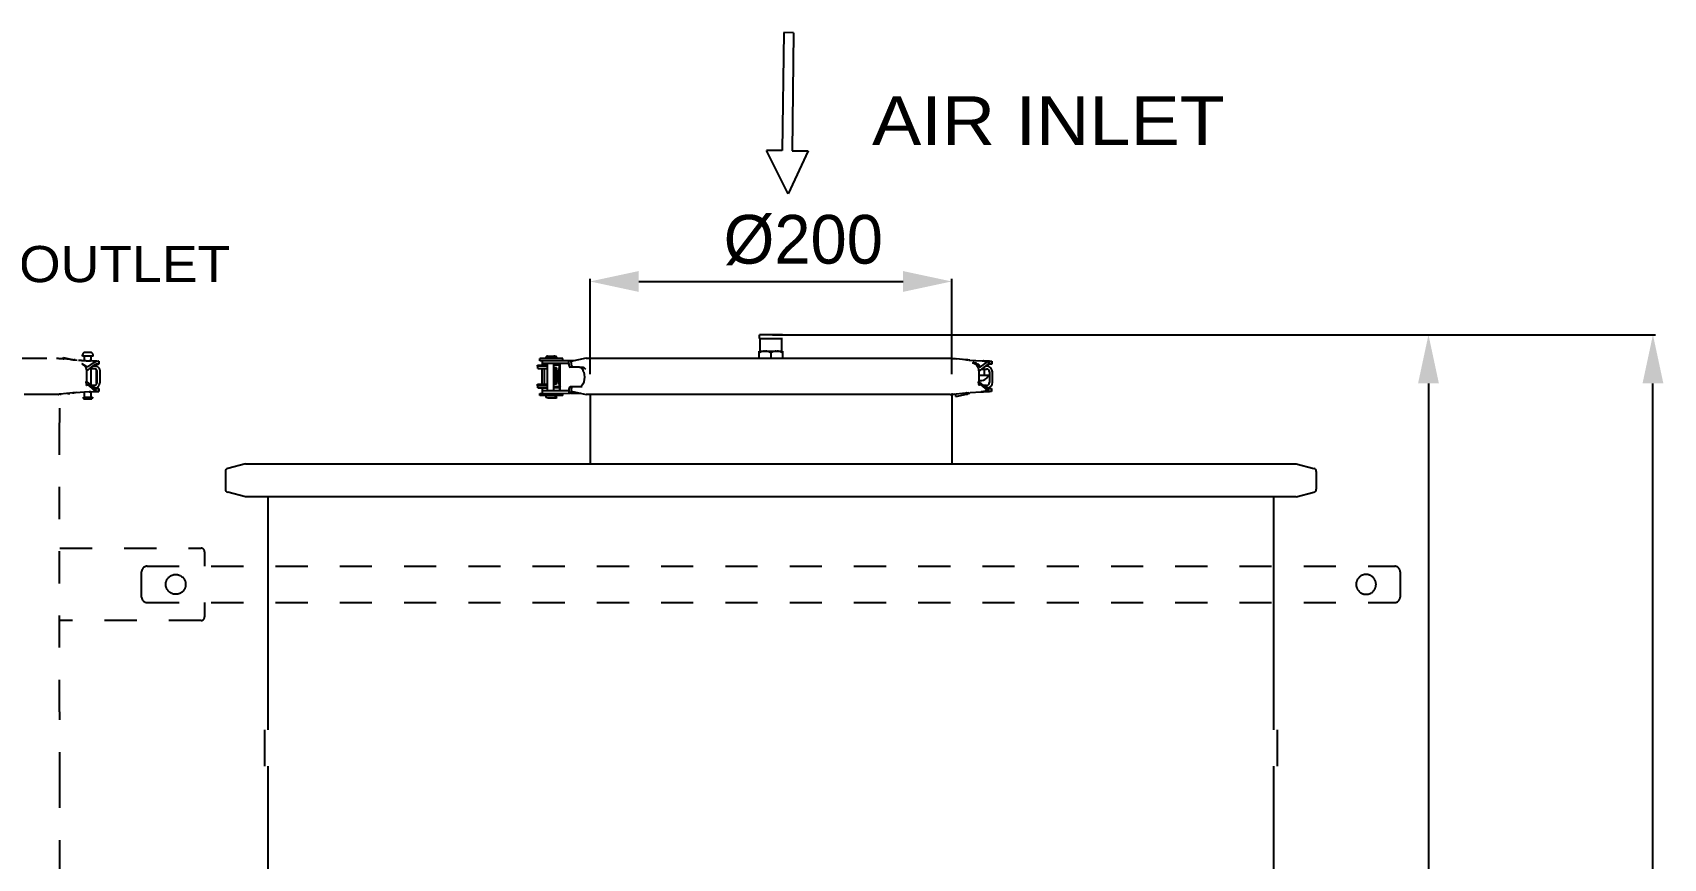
# Model space of a CAD drawing. Header units: millimetres. Extents: x 0 to 3231, y 0 to 2285.
# Drawn here: x 546 to 1448, y 733 to 1189 of the extents above; entities that cross this region are included whole.
import ezdxf
from ezdxf.enums import TextEntityAlignment as Align

# ---------------------------------------------------------------- set-up
doc = ezdxf.new("R2010")
doc.units = ezdxf.units.MM
doc.header["$LTSCALE"] = 177.692308
doc.header["$PDMODE"] = 3
doc.header["$PDSIZE"] = 8
doc.linetypes.add('DOT', pattern=[0.2, 0.1, -0.1])
doc.layers.get('0').update_dxf_attribs({"linetype": 'CONTINUOUS'})
doc.layers.get('Defpoints').update_dxf_attribs({"linetype": 'CONTINUOUS'})
doc.styles.get("Standard").update_dxf_attribs({"font": 'himalaya.ttf'})
doc.dimstyles.new('DIMSTYLE_5', dxfattribs={"dimtxt": 26.923077, "dimasz": 26.923077, "dimexe": 1.5, "dimexo": 1, "dimgap": 0.875, "dimtad": 1, "dimdec": 0, "dimdsep": 46, "dimtxsty": 'Standard', "dimblk": '_FILLED', "dimblk1": '_FILLED', "dimblk2": '_FILLED', "dimcen": 0.09, "dimazin": 2, "dimtp": 0.01, "dimtm": 0.01, "dimtfac": 1, "dimtdec": 0, "dimtofl": 0, "dimtmove": 0, "dimatfit": 3, "dimldrblk": '_FILLED', "dimfxl": 1, "dimtolj": 1, "dimarcsym": 0})
doc.dimstyles.new('DIMSTYLE_7', dxfattribs={"dimtxt": 26.923077, "dimasz": 26.923077, "dimexe": 1.5, "dimexo": 1, "dimgap": 0.875, "dimtad": 1, "dimdsep": 46, "dimtxsty": 'Standard', "dimblk": '_FILLED', "dimblk1": '_FILLED', "dimblk2": '_FILLED', "dimcen": 0.09, "dimazin": 2, "dimtp": 0.01, "dimtm": 0.01, "dimtfac": 1, "dimtofl": 0, "dimtmove": 0, "dimatfit": 3, "dimldrblk": '_FILLED', "dimfxl": 1, "dimtolj": 1, "dimarcsym": 0})

# ---------------------------------------------------------------- blocks, each defined once
blk = doc.blocks.new('_FILLED')
at = {"color": 0, "linetype": 'ByBlock'}
blk.add_solid([(0, 0), (-1, 0.214), (-1, -0.214)], dxfattribs=at)
blk = doc.blocks.new('*D13')
at = {"color": 0, "linetype": 'Continuous', "lineweight": -2}
for p, q in [((854.33, 1000.45), (854.33, 1053.18)), ((881.25, 1051.68), (1027.41, 1051.68)), ((1054.33, 1000.45), (1054.33, 1053.18))]:
    blk.add_line(p, q, dxfattribs=at)
at = {"layer": 'Defpoints', "color": 0}
for p in [(1054.33, 1051.68), (854.33, 999.45), (1054.33, 999.45)]:
    blk.add_point(p, dxfattribs=at)
at = {"color": 0, "linetype": 'ByBlock', "lineweight": -2, "xscale": 26.9230769231, "yscale": 26.9230769231, "zscale": 26.9230769231, "rotation": 180}
blk.add_blockref('_FILLED', (854.33, 1051.68), dxfattribs=at)
at = {"color": 0, "linetype": 'ByBlock', "lineweight": -2, "xscale": 26.9230769231, "yscale": 26.9230769231, "zscale": 26.9230769231}
blk.add_blockref('_FILLED', (1054.33, 1051.68), dxfattribs=at)
at = {"color": 0, "insert": (972.28, 1088.46), "char_height": 26.923, "attachment_point": 2, "line_spacing_factor": 0.9}
blk.add_mtext('\\A1;%%c200', dxfattribs=at)
blk = doc.blocks.new('*D18')
at = {"color": 0, "linetype": 'Continuous', "lineweight": -2}
for p, q in [((960.56, 1022.22), (1443.63, 1022.22)), ((1442.13, 152.65), (1442.13, 995.3)), ((1251.02, 125.72), (1443.63, 125.72))]:
    blk.add_line(p, q, dxfattribs=at)
at = {"layer": 'Defpoints', "color": 0}
for p in [(959.56, 1022.22), (1442.13, 1022.22), (1250.02, 125.72)]:
    blk.add_point(p, dxfattribs=at)
at = {"color": 0, "linetype": 'ByBlock', "lineweight": -2, "xscale": 26.9230769231, "yscale": 26.9230769231, "zscale": 26.9230769231}
for p, rotation in [((1442.13, 1022.22), 90), ((1442.13, 125.72), 270)]:
    blk.add_blockref('_FILLED', p, dxfattribs=dict(at, rotation=rotation))
at = {"color": 0, "insert": (1405.36, 574.21), "char_height": 26.923, "attachment_point": 2, "rotation": 90, "line_spacing_factor": 0.9}
blk.add_mtext('\\A1;897', dxfattribs=at)
blk = doc.blocks.new('ARROW_4_BL1', base_point=(963.36, 1144.69))
at = {"color": 7, "linetype": 'Continuous'}
for p, q in [((961.45, 1189.28), (960.67, 1124.04)), ((966.84, 1189.22), (961.45, 1189.28)), ((966.84, 1189.22), (966.06, 1123.98)), ((960.67, 1124.04), (951.83, 1124.15)), ((963.93, 1100.1), (951.83, 1124.15)), ((974.9, 1123.87), (963.93, 1100.1)), ((966.06, 1123.98), (974.9, 1123.87))]:
    blk.add_line(p, q, dxfattribs=at)
blk = doc.blocks.new('*D226')
at = {"color": 0, "linetype": 'Continuous', "lineweight": -2}
for p, q in [((955.33, 1022.22), (1319.5, 1022.22)), ((1318, 995.3), (1318, 226.65)), ((1243, 199.72), (1319.5, 199.72))]:
    blk.add_line(p, q, dxfattribs=at)
at = {"layer": 'Defpoints', "color": 0}
for p in [(954.33, 1022.22), (1242, 199.72), (1318, 199.72)]:
    blk.add_point(p, dxfattribs=at)
at = {"color": 0, "linetype": 'ByBlock', "lineweight": -2, "xscale": 26.9230769231, "yscale": 26.9230769231, "zscale": 26.9230769231}
for p, rotation in [((1318, 1022.22), 90), ((1318, 199.72), 270)]:
    blk.add_blockref('_FILLED', p, dxfattribs=dict(at, rotation=rotation))
at = {"color": 0, "insert": (1303.43, 610.97), "char_height": 26.9231, "attachment_point": 5, "rotation": 90}
blk.add_mtext('\\A1;\\A1;825', dxfattribs=at)

msp = doc.modelspace()

# ---------------------------------------------------------------- linework, layer by layer
at = {"linetype": 'Continuous'}
for p, q in [((947.895, 1020.222), (947.93, 1020.222)), ((947.957, 1022.222), (947.957, 1020.222)), ((947.985, 1022.222), (947.961, 1022.222)), ((947.961, 1020.222), (947.985, 1020.222)), ((948.066, 1022.222), (948.032, 1022.222)), ((948.032, 1020.222), (948.066, 1020.222)), ((948.171, 1022.222), (948.128, 1022.222)), ((948.128, 1020.222), (948.171, 1020.222)), ((960.413, 1022.222), (948.248, 1022.222)), ((948.248, 1020.222), (960.413, 1020.222)), ((948.331, 1013.222), (948.331, 1020.022)), ((960.331, 1020.022), (948.331, 1020.022)), ((960.331, 1013.222), (960.331, 1020.022)), ((960.534, 1022.222), (960.491, 1022.222)), ((960.491, 1020.222), (960.534, 1020.222)), ((960.63, 1022.222), (960.596, 1022.222)), ((960.596, 1020.222), (960.63, 1020.222)), ((960.701, 1022.222), (960.677, 1022.222)), ((960.677, 1020.222), (960.701, 1020.222)), ((960.767, 1022.222), (960.732, 1022.222)), ((830.905, 1010.417), (834.402, 1010.417)), ((947.831, 1009.285), (947.831, 1013.222)), ((947.831, 1013.222), (960.83, 1013.222)), ((954.331, 1012.223), (954.331, 1009.285)), ((960.83, 1013.222), (960.83, 1009.285)), ((825.369, 1004.817), (825.369, 1005.341)), ((825.369, 1005.341), (830.672, 1005.341)), ((830.903, 1004.817), (825.47, 1004.817)), ((825.47, 1003.617), (830.93, 1003.617)), ((825.478, 1003.617), (825.478, 1004.817)), ((826.654, 1007.817), (826.654, 1009.017)), ((839.288, 1009.017), (826.654, 1009.017)), ((843.03, 1007.828), (826.654, 1007.817)), ((827.642, 1003.325), (827.642, 994.841)), ((827.983, 1006.328), (827.983, 1007.817)), ((841.842, 1006.328), (827.983, 1006.328)), ((829.201, 994.841), (829.201, 1003.617)), ((829.903, 1009.417), (829.903, 1009.267)), ((829.98, 1009.217), (829.903, 1009.267)), ((835.318, 1009.217), (829.98, 1009.217)), ((830.903, 991.328), (830.903, 1006.328)), ((835.89, 1003.617), (834.332, 1003.617)), ((834.403, 991.328), (834.403, 1006.328)), ((837.326, 1005.341), (834.403, 1005.341)), ((835.805, 1003.841), (834.403, 1003.841)), ((835.038, 994.841), (835.038, 1003.617)), ((835.403, 1009.267), (835.318, 1009.217)), ((835.403, 1009.417), (835.403, 1009.267)), ((835.805, 1003.841), (835.805, 994.841)), ((836.038, 1009.217), (836.038, 1009.067)), ((836.982, 996.214), (836.982, 1002.23)), ((837.326, 1005.341), (837.326, 1003.951)), ((837.767, 1005.341), (837.472, 1005.341)), ((837.706, 1005.828), (837.706, 1006.061)), ((837.767, 991.828), (837.767, 1005.828)), ((839.288, 1007.817), (839.288, 1009.017)), ((842.574, 1005.828), (842.574, 1007.828)), ((848.474, 1004.328), (843.26, 1004.328)), ((845.562, 1007.817), (843.583, 1007.817)), ((852.229, 1009.285), (843.706, 1007.408)), ((843.943, 1006.828), (843.943, 1006.328)), ((849.331, 1004.328), (850.042, 1004.328)), ((852.229, 1009.285), (1052.797, 1009.285)), ((1061.894, 1008.414), (1056.942, 1008.944)), ((1064.433, 1008.21), (1063.175, 1008.305)), ((1063.905, 1008.245), (1067.679, 1007.992)), ((1066.393, 1006.813), (1066.377, 1006.815)), ((1066.425, 1006.808), (1066.409, 1006.811)), ((1067.679, 1007.991), (1071.687, 1007.73)), ((1074.076, 1005.829), (1069.423, 1002.022)), ((1069.423, 1002.23), (1069.423, 996.214)), ((1070.224, 1004.445), (1073.932, 1006.964)), ((1070.902, 1003.232), (1073.631, 1003.232)), ((1074.113, 1005.495), (1070.934, 1003.379)), ((1071.154, 1007.762), (1071.527, 1007.738)), ((1071.527, 1007.738), (1071.969, 1007.709)), ((1072.89, 1007.666), (1071.687, 1007.73)), ((1072.348, 1007.685), (1071.942, 1007.711)), ((1072.311, 1003.232), (1072.311, 999.832)), ((1072.649, 1007.666), (1072.348, 1007.685)), ((1072.367, 1007.684), (1072.776, 1007.658)), ((1072.823, 1007.655), (1072.649, 1007.666)), ((1074.094, 1007.613), (1072.89, 1007.666)), ((1073.631, 1004.832), (1073.248, 1004.832)), ((1073.87, 1007.59), (1073.562, 1007.609)), ((1075.298, 1007.572), (1074.094, 1007.613)), ((1074.539, 1007.55), (1074.988, 1007.523)), ((1075.12, 1007.522), (1074.988, 1007.523)), ((1075.08, 1006.134), (1075.034, 1006.109)), ((1075.093, 1006.72), (1075.102, 1006.986)), ((1075.099, 1006.897), (1075.109, 1007.208)), ((1075.102, 1006.986), (1075.114, 1007.342)), ((1076.138, 1005.922), (1075.104, 1005.922)), ((1075.109, 1007.208), (1075.12, 1007.522)), ((1075.12, 1007.522), (1076.138, 1007.522)), ((1075.231, 1001.632), (1075.231, 995.832)), ((1076.45, 1007.533), (1076.45, 1005.933)), ((1076.831, 995.832), (1076.831, 1001.632)), ((825.369, 994.017), (825.369, 994.841)), ((825.369, 994.841), (830.903, 994.841)), ((825.469, 992.817), (830.903, 992.817)), ((830.903, 994.017), (825.47, 994.017)), ((825.478, 992.817), (825.478, 994.017)), ((835.805, 994.841), (834.403, 994.841)), ((837.326, 993.341), (834.403, 993.341)), ((837.594, 992.817), (834.403, 992.817)), ((837.326, 994.493), (837.326, 993.341)), ((837.767, 993.341), (837.472, 993.341)), ((837.649, 992.523), (837.649, 993.341)), ((850.042, 993.328), (843.26, 993.328)), ((1069.332, 999.832), (1074.711, 999.832)), ((1069.423, 996.422), (1074.076, 992.208)), ((1069.455, 995.144), (1069.488, 994.46)), ((1069.488, 994.46), (1069.5, 994.223)), ((1070.365, 994.514), (1074.006, 991.535)), ((1072.185, 994.232), (1071.736, 994.531)), ((1072.1, 994.232), (1071.736, 994.53)), ((1073.631, 994.232), (1071.83, 994.232)), ((1072.457, 993.891), (1073.957, 992.999)), ((1075.147, 992.522), (1076.127, 992.522)), ((1076.439, 992.511), (1076.439, 990.911)), ((826.654, 989.817), (843.03, 989.828)), ((826.654, 988.617), (826.654, 989.817)), ((839.288, 988.617), (826.654, 988.617)), ((827.983, 989.817), (827.983, 991.328)), ((827.983, 991.328), (841.842, 991.328)), ((830.153, 987.467), (830.153, 988.567)), ((830.624, 987.417), (830.153, 987.467)), ((835.079, 987.417), (830.624, 987.417)), ((831.258, 987.217), (830.788, 987.267)), ((835.714, 987.217), (831.258, 987.217)), ((835.153, 987.467), (835.079, 987.417)), ((835.153, 987.467), (835.153, 988.567)), ((835.788, 988.367), (835.447, 988.417)), ((835.788, 987.267), (835.714, 987.217)), ((835.788, 987.267), (835.788, 988.367)), ((839.288, 988.617), (839.288, 989.817)), ((842.574, 991.328), (842.574, 989.828)), ((849.242, 989.817), (843.583, 989.817)), ((843.871, 990.999), (852.229, 989.159)), ((843.943, 991.328), (843.943, 990.828)), ((1052.791, 989.159), (852.229, 989.159)), ((854.331, 989.159), (854.331, 950.773)), ((1054.331, 989.381), (1054.331, 950.773)), ((1054.819, 989.349), (1054.985, 989.355)), ((1055.268, 989.381), (1055.543, 989.41)), ((1056.554, 988.045), (1056.554, 989.38)), ((1056.554, 988.045), (1062.571, 989.285)), ((1062.432, 989.967), (1062.572, 989.285)), ((1062.762, 990.123), (1062.556, 990.109)), ((1063.264, 990.152), (1063.965, 990.203)), ((1064.532, 990.242), (1070.705, 990.652)), ((1070.896, 990.665), (1070.705, 990.652)), ((1070.705, 990.652), (1070.888, 990.664)), ((1070.888, 990.664), (1071.159, 990.682)), ((1070.896, 990.665), (1071.688, 990.714)), ((1071.155, 990.682), (1070.896, 990.665)), ((1071.612, 990.711), (1071.155, 990.682)), ((1072.088, 990.742), (1071.612, 990.711)), ((1071.688, 990.714), (1072.891, 990.779)), ((1071.975, 990.735), (1072.159, 990.747)), ((1072.562, 990.772), (1072.088, 990.742)), ((1072.159, 990.747), (1072.344, 990.758)), ((1072.344, 990.758), (1072.562, 990.772)), ((1072.891, 990.779), (1074.095, 990.831)), ((1074.004, 990.861), (1073.509, 990.831)), ((1073.516, 990.831), (1073.812, 990.849)), ((1073.812, 990.849), (1074.111, 990.867)), ((1074.095, 990.831), (1075.299, 990.872)), ((1074.111, 990.867), (1074.717, 990.903)), ((1074.717, 990.903), (1075.023, 990.922)), ((1076.127, 990.922), (1075.023, 990.922)), ((663.839, 950.773), (654.09, 948.311)), ((663.839, 950.773), (1244.823, 950.773)), ((1244.823, 950.773), (1254.572, 948.311)), ((652.731, 946.566), (652.731, 936.878)), ((1255.931, 946.566), (1255.931, 936.878)), ((663.839, 932.671), (654.09, 935.133)), ((1244.823, 932.671), (663.839, 932.671)), ((676.331, 803.659), (676.331, 932.722)), ((1232.331, 932.722), (1232.331, 803.659)), ((1244.823, 932.671), (1254.572, 935.133)), ((1302.349, 891.185), (1302.349, 877.185)), ((674.393, 803.659), (674.393, 783.659)), ((1234.314, 803.659), (1234.314, 783.659)), ((676.331, 675.977), (676.331, 783.659)), ((1232.331, 783.659), (1232.331, 219.773))]:
    msp.add_line(p, q, dxfattribs=at)
at = {"linetype": 'DOT'}
for p, q in [((573.616, 1010.413), (573.616, 1010.913)), ((573.738, 1010.447), (573.738, 1010.947)), ((579.538, 1010.447), (573.741, 1010.447)), ((574.716, 1007.947), (574.716, 1010.413)), ((574.838, 1007.939), (574.838, 1010.447)), ((578.038, 1012.447), (575.238, 1012.447)), ((578.438, 1007.776), (578.438, 1010.447)), ((579.538, 1010.447), (579.538, 1010.947)), ((358.516, 1009.285), (559.208, 1009.285)), ((563.026, 1008.944), (563.026, 1009.556)), ((563.026, 1009.556), (567.207, 1008.696)), ((568.259, 1008.414), (563.324, 1008.944)), ((569.681, 1008.284), (568.879, 1008.339)), ((570.657, 1008.22), (570.805, 1008.21)), ((575.816, 1002.022), (580.443, 1005.751)), ((575.816, 1002.23), (575.816, 996.214)), ((576.611, 1004.445), (580.299, 1006.964)), ((578.218, 1007.72), (577.306, 1007.776)), ((577.515, 1007.762), (577.922, 1007.736)), ((580.587, 1003.402), (577.528, 1003.402)), ((577.922, 1007.736), (578.11, 1007.724)), ((580.479, 1005.495), (578.122, 1003.918)), ((578.438, 994.402), (578.438, 1003.402)), ((579.742, 1005.002), (580.587, 1005.002)), ((580.443, 1005.751), (580.443, 1005.906)), ((581.347, 1007.523), (581.477, 1007.522)), ((581.41, 995.402), (581.41, 1002.402)), ((582.48, 1005.922), (581.461, 1005.922)), ((581.477, 1007.522), (582.48, 1007.522)), ((581.587, 1002.402), (581.587, 995.402)), ((582.782, 1007.533), (582.782, 1005.933)), ((583.187, 1002.402), (583.187, 995.402)), ((575.816, 996.422), (580.443, 992.285)), ((575.88, 994.455), (575.891, 994.223)), ((580.372, 991.535), (576.752, 994.514)), ((577.965, 994.402), (580.587, 994.402)), ((578.841, 993.885), (580.323, 992.999)), ((580.443, 992.13), (580.443, 992.285)), ((580.78, 992.139), (580.755, 992.147)), ((581.504, 992.522), (582.469, 992.522)), ((582.771, 992.511), (582.771, 990.911)), ((559.202, 989.159), (358.516, 989.159)), ((561.375, 989.355), (561.211, 989.349)), ((568.3, 990.041), (561.375, 989.355)), ((561.655, 989.38), (561.929, 989.41)), ((569.124, 990.122), (568.92, 990.109)), ((570.338, 990.203), (569.566, 990.147)), ((577.321, 990.669), (569.778, 990.166)), ((574.016, 987.713), (574.016, 987.475)), ((574.016, 987.475), (574.108, 987.055)), ((574.108, 987.055), (574.368, 986.713)), ((574.138, 987.747), (574.138, 987.508)), ((574.138, 987.747), (579.133, 987.747)), ((574.138, 987.508), (574.23, 987.089)), ((574.23, 987.089), (574.489, 986.747)), ((574.804, 986.713), (574.368, 986.713)), ((574.497, 986.747), (578.782, 986.747)), ((574.716, 987.713), (574.716, 990.497)), ((574.838, 987.747), (574.838, 990.505)), ((577.321, 990.669), (578.218, 990.724)), ((578.218, 990.724), (579.358, 990.784)), ((578.438, 987.747), (578.438, 990.669)), ((579.046, 987.089), (578.786, 986.747)), ((579.138, 987.508), (579.046, 987.089)), ((579.138, 987.747), (579.138, 987.508)), ((582.469, 990.922), (581.381, 990.922)), ((560.994, 981.526), (560.994, 973.685)), ((560.994, 813.659), (560.994, 973.685)), ((561.209, 904.185), (639.208, 904.185)), ((641.208, 902.185), (641.208, 894.185)), ((609.358, 894.185), (1299.349, 894.185)), ((606.358, 877.185), (606.358, 891.185)), ((609.358, 874.185), (1299.349, 874.185)), ((641.208, 874.185), (641.208, 866.185)), ((639.208, 864.185), (561.209, 864.185)), ((561.209, 773.659), (561.209, 813.659)), ((561.184, 689.504), (561.184, 773.659))]:
    msp.add_line(p, q, dxfattribs=at)
for points in [[(567.173, 1008.531), (568.286, 1008.417), (569.492, 1008.309), (570.657, 1008.22)], [(578.639, 1004.298), (578.562, 1004.236), (578.411, 1004.122), (578.255, 1004.009), (578.122, 1003.918)], [(581.639, 1007.572), (580.498, 1007.61), (579.358, 1007.66), (578.218, 1007.72)], [(580.321, 1006.979), (580.343, 1006.994), (580.365, 1007.01), (580.386, 1007.025), (580.408, 1007.041), (580.429, 1007.057), (580.45, 1007.073), (580.471, 1007.089), (580.492, 1007.105)], [(580.629, 1005.831), (580.593, 1005.826), (580.562, 1005.82), (580.534, 1005.812), (580.511, 1005.801), (580.492, 1005.789), (580.478, 1005.779), (580.471, 1005.773), (580.47, 1005.77), (580.475, 1005.77)], [(580.479, 1005.495), (580.497, 1005.508), (580.516, 1005.521), (580.534, 1005.534), (580.552, 1005.547), (580.571, 1005.56), (580.589, 1005.573), (580.606, 1005.586), (580.624, 1005.599)], [(577.896, 994.449), (578.15, 994.276), (578.418, 994.075), (578.669, 993.869), (578.776, 993.776)], [(580.323, 992.999), (580.35, 992.983), (580.377, 992.966), (580.403, 992.949), (580.43, 992.933), (580.456, 992.916), (580.482, 992.898), (580.507, 992.881), (580.533, 992.863), (580.559, 992.845)], [(580.729, 992.154), (580.7, 992.162), (580.671, 992.171), (580.602, 992.19)], [(569.566, 990.147), (568.518, 990.059), (567.702, 989.982)], [(579.358, 990.784), (580.498, 990.834), (581.639, 990.872), (582.425, 990.892)], [(580.501, 991.423), (580.487, 991.436), (580.473, 991.449), (580.459, 991.461), (580.444, 991.474), (580.43, 991.486), (580.416, 991.498), (580.401, 991.511), (580.387, 991.523)]]:
    msp.add_lwpolyline(points, dxfattribs=at)
at = {"linetype": 'Continuous'}
for points in [[(827.657, 1003.52), (827.653, 1003.498), (827.649, 1003.476), (827.645, 1003.452), (827.642, 1003.426), (827.64, 1003.399), (827.639, 1003.375), (827.639, 1003.355), (827.64, 1003.339), (827.642, 1003.325)], [(827.858, 1006.624), (827.853, 1006.174), (827.839, 1005.68), (827.82, 1005.238)], [(1063.175, 1008.305), (1061.841, 1008.425), (1060.822, 1008.529)], [(1065.983, 1006.607), (1065.992, 1006.606), (1066, 1006.606), (1066.009, 1006.606), (1066.017, 1006.607), (1066.026, 1006.607), (1066.035, 1006.608)], [(1066.361, 1006.817), (1066.345, 1006.82), (1066.298, 1006.826)], [(1071.737, 1003.913), (1071.672, 1003.87), (1071.52, 1003.774)], [(1072.255, 1004.292), (1072.229, 1004.271), (1072.097, 1004.169), (1071.96, 1004.068), (1071.818, 1003.968), (1071.737, 1003.913)], [(1073.955, 1006.979), (1073.976, 1006.994), (1073.998, 1007.01), (1074.02, 1007.025), (1074.041, 1007.041), (1074.063, 1007.057), (1074.084, 1007.073), (1074.105, 1007.089), (1074.126, 1007.105)], [(1074.11, 1005.778), (1074.142, 1005.796), (1074.169, 1005.81), (1074.188, 1005.819), (1074.2, 1005.825), (1074.206, 1005.826), (1074.205, 1005.822)], [(1074.113, 1005.495), (1074.132, 1005.508), (1074.15, 1005.521), (1074.169, 1005.534), (1074.187, 1005.547), (1074.205, 1005.56), (1074.224, 1005.573), (1074.242, 1005.586), (1074.259, 1005.599)], [(1074.741, 1005.884), (1074.776, 1005.896), (1074.81, 1005.906), (1074.844, 1005.914), (1074.876, 1005.919), (1074.908, 1005.922), (1074.939, 1005.923)], [(827.807, 992.63), (827.819, 992.411), (827.83, 992.18), (827.84, 991.939), (827.847, 991.689), (827.853, 991.434)], [(1071.493, 994.465), (1071.743, 994.297), (1072.012, 994.098), (1072.267, 993.891), (1072.392, 993.782)], [(1071.736, 994.531), (1071.818, 994.476), (1071.96, 994.376), (1072.097, 994.275), (1072.229, 994.173), (1072.255, 994.152)], [(1073.957, 992.999), (1073.984, 992.983), (1074.011, 992.966), (1074.037, 992.95), (1074.063, 992.933), (1074.09, 992.916), (1074.115, 992.899), (1074.141, 992.882), (1074.167, 992.864), (1074.192, 992.846)], [(1074.095, 992.196), (1074.102, 992.222), (1074.112, 992.238), (1074.124, 992.245), (1074.138, 992.24), (1074.154, 992.226), (1074.172, 992.214), (1074.194, 992.207), (1074.218, 992.203), (1074.245, 992.201)], [(1074.245, 992.201), (1074.26, 992.191), (1074.278, 992.181), (1074.298, 992.173), (1074.324, 992.165), (1074.352, 992.157)], [(1074.374, 992.152), (1074.386, 992.148), (1074.392, 992.146)], [(1054.985, 989.355), (1062.097, 990.054), (1063.264, 990.152)], [(1074.006, 991.535), (1074.02, 991.522), (1074.034, 991.511), (1074.048, 991.499), (1074.063, 991.487), (1074.077, 991.475), (1074.091, 991.462), (1074.106, 991.449), (1074.121, 991.436), (1074.135, 991.423)]]:
    msp.add_lwpolyline(points, dxfattribs=at)
at = {"linetype": 'DOT'}
for centre, radius, start, end in [((575.116, 1010.913), 1.5, 110, 180), ((575.238, 1010.947), 1.5, 90, 180), ((578.038, 1010.947), 1.5, 0, 90), ((582.548, 1004.53), 3.295, 126.684211, 128.606154), ((580.587, 1002.402), 1, 359.984768, 90.014496), ((581.469, 1017.413), 11.491, 269.150284, 269.959804), ((580.596, 1002.422), 2.578, 61.780872, 67.566637), ((580.58, 1002.392), 2.612, 52.482541, 61.775352), ((582.197, 994.621), 11.332, 87.969943, 88.770785), ((595.433, 996.3), 19.618, 180.251052, 181.744901), ((602.982, 996.523), 27.17, 181.731294, 182.469265), ((565.773, 992.399), 10.281, 10.217033, 11.214174), ((582.874, 996.119), 4.01, 234.721954, 236.362957), ((580.587, 995.402), 1, 269.985504, 0.015232), ((580.586, 995.388), 2.586, 270.023755, 0.002543), ((580.42, 995.403), 0.989, 349.397995, 359.937883), ((557.671, 1010.697), 21.61, 276.61384, 277.174357), ((557.07, 1015.478), 26.429, 277.172795, 277.661158), ((556.364, 1020.734), 31.732, 277.66003, 278.092064), ((561.042, 994.333), 4.99, 273.829533, 275.954714), ((560.936, 995.383), 6.045, 275.922564, 276.830631), ((560.828, 996.288), 6.956, 276.830232, 277.630194), ((582.803, 993.932), 3.404, 227.460409, 230.175931), ((582.625, 993.718), 3.126, 230.171273, 232.909192), ((580.486, 989.98), 2.14, 63.601803, 65.139884), ((639.208, 902.185), 1.999, 359.984768, 90.014496), ((609.358, 891.185), 3, 90.001992, 179.998744), ((1299.349, 891.185), 3, 0.001256, 89.998008), ((609.358, 877.185), 3, 180.001256, 269.998008), ((1299.349, 877.185), 3, 270.001992, 359.998744), ((639.208, 866.184), 1.999, 269.985504, 0.015232)]:
    msp.add_arc(centre, radius, start, end, dxfattribs=at)
at = {"linetype": 'Continuous'}
for centre, radius, start, end in [((830.903, 1009.417), 1, 89.999967, 180), ((834.403, 1009.417), 1, 0, 90.000161), ((835.038, 1009.217), 1, 0, 90.00023), ((841.598, 1002.226), 4.615, 147.803007, 179.947492), ((848.225, 1006.322), 5.652, 179.938269, 186.993081), ((849.612, 1006.322), 5.669, 179.938033, 186.974007), ((843.558, 999.377), 7.617, 16.11681, 20.905848), ((1064.631, 1002.585), 4.243, 63.122703, 74.151271), ((1064.648, 1002.63), 4.194, 65.508325, 68.023486), ((1065.472, 1007.865), 1.326, 305.601586, 308.437591), ((1064.587, 1002.505), 4.333, 60.723529, 65.46806), ((1065.495, 1007.985), 1.513, 306.400182, 308.766032), ((1064.56, 1002.448), 4.396, 57.593622, 63.144084), ((1064.53, 1002.403), 4.45, 57.572294, 60.719158), ((1057.623, 987.895), 20.492, 61.565029, 63.031574), ((1064.451, 1001.314), 5.436, 58.798383, 63.034548), ((1064.592, 1001.547), 5.165, 54.420855, 58.796841), ((1057.995, 988.591), 19.704, 60.611781, 61.554721), ((1065.652, 1000.939), 5.91, 66.87807, 72.329253), ((1064.719, 1001.725), 4.945, 49.922107, 54.418293), ((1058.8, 989.996), 18.084, 58.325626, 60.64865), ((1064.882, 1001.917), 4.694, 45.241506, 49.934202), ((1066.175, 1001.907), 4.806, 49.18969, 55.250499), ((1065.687, 1002.499), 3.69, 19.441317, 24.916266), ((1066.365, 1002.16), 4.49, 43.365572, 51.850418), ((1064.921, 1002.23), 4.502, 0.006891, 19.404335), ((1066.146, 1001.912), 4.822, 42.566512, 48.895562), ((1066.641, 1002.39), 4.134, 36.967931, 43.376911), ((1067.644, 1003.214), 2.836, 33.913337, 35.832317), ((1073.631, 1001.632), 3.2, 0, 90), ((1073.631, 1001.632), 1.6, 0, 90), ((1076.629, 1003.863), 4.096, 125.617237, 127.655533), ((1070.311, 1003.105), 4.727, 21.426246, 32.318587), ((1075.57, 1005.109), 1.135, 131.91565, 136.910068), ((1075.112, 1017.704), 11.782, 269.160873, 269.96103), ((1102.263, 1005.819), 27.185, 178.099303, 179.336109), ((1111.281, 1005.589), 36.205, 178.296432, 179.13863), ((1150.345, 1004.481), 75.285, 178.161132, 178.337252), ((841.602, 996.224), 4.622, 205.722169, 213.800869), ((830.813, 991.896), 6.865, 4.442743, 5.242451), ((845.977, 991.537), 3.416, 170.411382, 175.229698), ((849.612, 991.334), 5.669, 173.033361, 180.061605), ((1059.62, 992.759), 9.986, 18.378613, 20.242408), ((1070.311, 1001.559), 4.727, 259.146517, 338.573754), ((1085.7, 996.234), 16.277, 180.071612, 181.859976), ((1073.631, 995.832), 1.6, 270, 360), ((1076.472, 996.084), 3.96, 234.86643, 236.560182), ((1076.034, 995.42), 3.164, 236.561601, 238.387489), ((1072.234, 984.746), 7.709, 71.987536, 73.316642), ((1073.631, 995.832), 3.2, 285.120714, 360), ((1075.196, 977.32), 15.202, 90.619958, 91.0135), ((1075.152, 981.593), 10.929, 90.022556, 90.630934), ((842.874, 990.829), 1.069, 350.167926, 359.940309), ((1051.762, 1006.618), 17.501, 275.898706, 276.551356), ((1051.28, 1010.818), 21.729, 276.549663, 277.111897), ((1050.687, 1015.576), 26.524, 277.110398, 277.602251), ((1049.989, 1020.812), 31.806, 277.601162, 278.037844), ((1054.589, 995.257), 5.915, 273.833888, 276.588801), ((1061.655, 993.792), 4.6, 281.497339, 309.52257), ((1068.64, 1014.447), 23.829, 275.007573, 275.474054), ((1069.052, 1010.146), 19.508, 275.474364, 276.044427), ((1069.579, 1005.305), 14.639, 275.985073, 278.270341), ((1069.953, 1002.649), 11.957, 278.331689, 279.270699), ((1070.109, 1001.693), 10.989, 279.269925, 280.297285), ((1070.197, 1001.041), 10.331, 279.613655, 281.814765), ((1070.255, 1000.886), 10.168, 280.298214, 281.35578), ((1070.392, 1000.207), 9.475, 281.35461, 282.61943), ((1069.755, 1003.159), 12.494, 281.814131, 283.56514), ((1069.444, 1004.386), 13.761, 282.667813, 283.506869), ((1069.288, 1005.029), 14.422, 283.512877, 285.086523), ((1068.937, 1006.544), 15.977, 283.566778, 284.955827), ((1067.705, 1011.177), 20.771, 284.942589, 286.018274), ((1066.192, 1016.449), 26.255, 286.015737, 286.82371), ((1046.715, 1079.928), 92.65, 286.867649, 286.984519), ((1080.673, 968.75), 23.598, 106.529322, 106.983033), ((1064.374, 1022.486), 32.56, 286.811953, 287.174699), ((1076.976, 981.205), 10.606, 105.535201, 106.527367), ((1062.717, 1027.852), 38.177, 287.172399, 287.403022), ((1076.071, 993.478), 2.82, 233.035105, 235.842465), ((1075.769, 993.033), 2.282, 235.820023, 238.997173), ((654.531, 946.566), 1.8, 104.172338, 180), ((1254.131, 946.566), 1.8, 0, 75.827662), ((654.531, 936.878), 1.8, 180, 255.827662), ((1254.131, 936.878), 1.8, 284.172338, 360)]:
    msp.add_arc(centre, radius, start, end, dxfattribs=at)
at = {"linetype": 'DOT'}
msp.add_ellipse((565.426, 999.252), major_axis=(0, 9.6), ratio=0.9963902, start_param=-3.1415927, end_param=-3.0030567, dxfattribs=at)
at = {"linetype": 'Continuous'}
for points in [[(950.187, 1013.146), (949.357, 1012.995), (948.562, 1012.644), (947.831, 1012.223)], [(950.838, 1013.222), (950.62, 1013.211), (950.402, 1013.185), (950.187, 1013.146)], [(954.331, 1012.223), (953.416, 1012.751), (952.379, 1013.17), (951.324, 1013.222)], [(956.687, 1013.146), (955.857, 1012.995), (955.061, 1012.644), (954.331, 1012.223)], [(957.338, 1013.222), (957.12, 1013.211), (956.902, 1013.185), (956.687, 1013.146)], [(960.83, 1012.223), (959.916, 1012.751), (958.878, 1013.17), (957.823, 1013.222)], [(837.667, 1005.341), (837.684, 1005.605), (837.693, 1005.869), (837.699, 1006.133)], [(842.536, 1005.981), (842.422, 1006.213), (842.101, 1006.328), (841.842, 1006.328)], [(842.616, 1005.634), (842.64, 1005.436), (842.676, 1005.239), (842.73, 1005.047)], [(843.488, 1007.693), (843.353, 1007.778), (843.189, 1007.828), (843.03, 1007.828)], [(843.943, 1006.828), (843.943, 1007.154), (843.763, 1007.519), (843.488, 1007.693)], [(850.163, 1003.127), (850.369, 1002.803), (850.536, 1002.453), (850.674, 1002.095)], [(850.876, 1001.491), (851.37, 999.787), (851.37, 997.871), (850.876, 996.166)], [(1054.826, 1009.1), (1055.118, 1009.094), (1055.411, 1009.079), (1055.703, 1009.058)], [(1055.703, 1009.058), (1056.116, 1009.028), (1056.53, 1008.988), (1056.942, 1008.944)], [(1062.539, 1008.336), (1062.32, 1008.368), (1062.099, 1008.393), (1061.879, 1008.413)], [(1062.55, 1008.335), (1062.807, 1008.319), (1063.063, 1008.301), (1063.319, 1008.285)], [(1066.297, 1006.826), (1066.686, 1006.774), (1067.072, 1006.69), (1067.446, 1006.571)], [(1068.097, 1006.32), (1067.575, 1006.559), (1067.011, 1006.718), (1066.442, 1006.805)], [(1067.973, 1006.375), (1068.015, 1006.357), (1068.056, 1006.339), (1068.097, 1006.32)], [(1069.139, 1005.691), (1068.82, 1005.942), (1068.466, 1006.152), (1068.097, 1006.32)], [(1068.187, 1005.25), (1068.533, 1004.906), (1068.828, 1004.497), (1069.034, 1004.053)], [(1068.296, 1005.387), (1068.572, 1005.216), (1068.845, 1005.039), (1069.116, 1004.86)], [(1069.116, 1004.86), (1069.445, 1004.643), (1069.898, 1004.224), (1070.224, 1004.445)], [(1069.945, 1004.876), (1070.047, 1004.739), (1070.141, 1004.595), (1070.224, 1004.445)], [(1072.776, 1007.658), (1073.07, 1007.639), (1073.365, 1007.621), (1073.659, 1007.603)], [(1073.562, 1007.609), (1073.316, 1007.624), (1073.069, 1007.639), (1072.823, 1007.655)], [(1073.659, 1007.603), (1073.952, 1007.585), (1074.246, 1007.567), (1074.539, 1007.55)], [(1074.988, 1007.523), (1074.616, 1007.545), (1074.243, 1007.568), (1073.87, 1007.59)], [(1074.988, 1007.523), (1074.717, 1007.526), (1074.464, 1007.35), (1074.243, 1007.192)], [(1074.259, 1005.599), (1074.387, 1005.695), (1074.52, 1005.786), (1074.664, 1005.852)], [(836.982, 996.214), (836.982, 995.531), (837.142, 994.833), (837.438, 994.218)], [(837.697, 991.58), (837.69, 991.863), (837.679, 992.145), (837.657, 992.427)], [(1069.431, 995.706), (1069.437, 995.519), (1069.446, 995.331), (1069.455, 995.144)], [(1070.365, 994.515), (1070.227, 994.627), (1069.981, 994.581), (1069.831, 994.484)], [(1074.927, 992.52), (1074.731, 992.517), (1074.542, 992.623), (1074.375, 992.725)], [(842.599, 991.817), (842.564, 991.658), (842.574, 991.492), (842.574, 991.328)], [(843.03, 989.828), (843.435, 989.829), (843.859, 990.248), (843.928, 990.647)], [(1053.56, 989.209), (1053.305, 989.183), (1053.049, 989.159), (1052.792, 989.159)], [(1055.268, 989.381), (1055.456, 989.402), (1055.643, 989.432), (1055.83, 989.464)], [(1061.934, 990.041), (1062.123, 990.06), (1062.314, 990.064), (1062.498, 990.109)], [(1070.72, 990.709), (1071.122, 990.746), (1071.524, 990.788), (1071.923, 990.856)], [(1071.159, 990.682), (1071.431, 990.7), (1071.703, 990.717), (1071.975, 990.735)], [(1073.509, 990.831), (1073.193, 990.811), (1072.878, 990.792), (1072.562, 990.772)], [(1072.562, 990.772), (1072.88, 990.792), (1073.198, 990.812), (1073.516, 990.831)], [(1073.599, 991.264), (1073.414, 991.208), (1073.229, 991.154), (1073.042, 991.104)], [(1075.023, 990.922), (1074.684, 990.902), (1074.344, 990.881), (1074.004, 990.861)]]:
    msp.add_open_spline(points, degree=3, dxfattribs=at)
at = {"linetype": 'DOT'}
for points, knots in [([(559.208, 1009.285), (559.304, 1009.285), (559.839, 1009.262), (560.37, 1009.192), (560.803, 1009.131)], [0, 0, 0, 0, 0.1805023, 1, 1, 1, 1]), ([(568.259, 1008.414), (568.418, 1008.397), (568.609, 1008.381), (568.799, 1008.346), (568.83, 1008.336)], [0, 0, 0, 0, 0.8288182, 1, 1, 1, 1]), ([(573.314, 1006.159), (573.552, 1006.038), (574.508, 1005.464), (575.277, 1004.529), (575.559, 1003.727)], [0, 0, 0, 0, 0.2386029, 1, 1, 1, 1]), ([(576.611, 1004.445), (576.377, 1004.287), (575.7, 1004.721), (574.763, 1005.365), (573.887, 1005.867), (573.314, 1006.159)], [0, 0, 0, 0, 0.2269089, 0.484333, 1, 1, 1, 1]), ([(580.571, 1005.826), (580.618, 1005.828), (580.707, 1005.853), (580.791, 1005.89), (580.835, 1005.903)], [0, 0, 0, 0, 0.5044893, 1, 1, 1, 1]), ([(580.836, 1005.903), (580.884, 1005.917), (580.974, 1005.953), (581.079, 1005.919), (581.11, 1005.885)], [0, 0, 0, 0, 0.5211289, 1, 1, 1, 1]), ([(581.028, 1005.853), (581.041, 1005.859), (581.066, 1005.87), (581.092, 1005.88), (581.104, 1005.885)], [0, 0, 0, 0, 0.5108721, 1, 1, 1, 1]), ([(581.104, 1005.885), (581.137, 1005.897), (581.201, 1005.916), (581.267, 1005.924), (581.299, 1005.923)], [0, 0, 0, 0, 0.5309421, 1, 1, 1, 1]), ([(581.11, 1005.885), (581.155, 1005.94), (581.233, 1006.039), (581.346, 1006.096), (581.393, 1006.115)], [0, 0, 0, 0, 0.5823684, 1, 1, 1, 1]), ([(581.393, 1006.115), (581.401, 1006.118), (581.416, 1006.123), (581.43, 1006.13), (581.437, 1006.134)], [0, 0, 0, 0, 0.5053279, 1, 1, 1, 1]), ([(582.782, 1007.533), (582.767, 1007.559), (582.617, 1007.518), (582.524, 1007.549), (582.44, 1007.551)], [0, 0, 0, 0, 0.260887, 1, 1, 1, 1]), ([(582.48, 1007.522), (582.555, 1007.522), (582.619, 1007.552), (582.782, 1007.507), (582.782, 1007.533)], [0, 0, 0, 0, 0.7475037, 1, 1, 1, 1]), ([(582.782, 1005.933), (582.782, 1005.907), (582.619, 1005.952), (582.555, 1005.922), (582.48, 1005.922)], [0, 0, 0, 0, 0.2524976, 1, 1, 1, 1]), ([(582.598, 1005.947), (582.624, 1005.946), (582.669, 1005.944), (582.715, 1005.941), (582.734, 1005.94)], [0, 0, 0, 0, 0.5795144, 1, 1, 1, 1]), ([(582.734, 1005.94), (582.745, 1005.939), (582.759, 1005.935), (582.779, 1005.937), (582.782, 1005.933)], [0, 0, 0, 0, 0.7242799, 1, 1, 1, 1]), ([(575.391, 996.214), (575.41, 996.162), (575.447, 996.057), (575.482, 995.951), (575.499, 995.897)], [0, 0, 0, 0, 0.493025, 1, 1, 1, 1]), ([(581.504, 992.522), (581.471, 992.522), (581.394, 992.522), (581.317, 992.52), (581.273, 992.519)], [0, 0, 0, 0, 0.4284141, 1, 1, 1, 1]), ([(582.771, 992.511), (582.756, 992.485), (582.604, 992.526), (582.51, 992.494), (582.425, 992.492)], [0, 0, 0, 0, 0.2610392, 1, 1, 1, 1]), ([(582.469, 992.522), (582.517, 992.522), (582.598, 992.522), (582.679, 992.52), (582.712, 992.518)], [0, 0, 0, 0, 0.5954276, 1, 1, 1, 1]), ([(582.712, 992.518), (582.727, 992.517), (582.74, 992.513), (582.771, 992.516), (582.771, 992.511)], [0, 0, 0, 0, 0.7442852, 1, 1, 1, 1]), ([(560.16, 989.231), (560.064, 989.22), (559.745, 989.186), (559.425, 989.159), (559.202, 989.159)], [0, 0, 0, 0, 0.3036894, 1, 1, 1, 1]), ([(561.211, 989.349), (561.146, 989.347), (561.022, 989.344), (560.897, 989.326), (560.841, 989.308)], [0, 0, 0, 0, 0.5231738, 1, 1, 1, 1]), ([(568.3, 990.041), (568.453, 990.056), (568.64, 990.071), (568.825, 990.1), (568.858, 990.109)], [0, 0, 0, 0, 0.8204393, 1, 1, 1, 1]), ([(580.739, 991.224), (580.792, 991.184), (580.895, 991.112), (581.004, 991.047), (581.056, 991.02)], [0, 0, 0, 0, 0.5279325, 1, 1, 1, 1]), ([(581.056, 991.02), (581.112, 990.991), (581.217, 990.945), (581.33, 990.921), (581.381, 990.922)], [0, 0, 0, 0, 0.5525237, 1, 1, 1, 1]), ([(582.425, 990.892), (582.51, 990.894), (582.604, 990.926), (582.756, 990.885), (582.771, 990.911)], [0, 0, 0, 0, 0.7389657, 1, 1, 1, 1]), ([(582.771, 990.911), (582.771, 990.937), (582.608, 990.892), (582.544, 990.922), (582.469, 990.922)], [0, 0, 0, 0, 0.252511, 1, 1, 1, 1]), ([(619.718, 884.185), (619.718, 885.588), (620.891, 888.511), (623.815, 889.685), (625.218, 889.685)], [0, 0, 0, 0, 0.4999958, 1, 1, 1, 1]), ([(625.218, 878.685), (623.815, 878.685), (620.891, 879.858), (619.718, 882.782), (619.718, 884.185)], [0, 0, 0, 0, 0.500005, 1, 1, 1, 1]), ([(625.218, 889.685), (626.621, 889.685), (629.544, 888.511), (630.718, 885.588), (630.718, 884.185)], [0, 0, 0, 0, 0.500005, 1, 1, 1, 1]), ([(630.718, 884.185), (630.718, 882.782), (629.544, 879.858), (626.621, 878.685), (625.218, 878.685)], [0, 0, 0, 0, 0.4999958, 1, 1, 1, 1]), ([(1283.489, 889.685), (1282.086, 889.685), (1279.163, 888.511), (1277.989, 885.588), (1277.989, 884.185)], [0, 0, 0, 0, 0.500005, 1, 1, 1, 1]), ([(1277.989, 884.185), (1277.989, 882.782), (1279.163, 879.858), (1282.086, 878.685), (1283.489, 878.685)], [0, 0, 0, 0, 0.4999957, 1, 1, 1, 1]), ([(1288.989, 884.185), (1288.989, 885.588), (1287.816, 888.511), (1284.893, 889.685), (1283.489, 889.685)], [0, 0, 0, 0, 0.4999957, 1, 1, 1, 1]), ([(1283.489, 878.685), (1284.893, 878.685), (1287.816, 879.858), (1288.989, 882.782), (1288.989, 884.185)], [0, 0, 0, 0, 0.500005, 1, 1, 1, 1])]:
    msp.add_open_spline(points, degree=3, knots=knots, dxfattribs=at)
for points in [[(560.803, 1009.131), (560.943, 1009.111), (561.085, 1009.097), (561.226, 1009.111)], [(561.217, 1009.1), (561.432, 1009.096), (561.647, 1009.086), (561.862, 1009.073)], [(561.862, 1009.073), (562.35, 1009.043), (562.838, 1008.996), (563.324, 1008.944)], [(571.428, 1008.166), (573.387, 1008.034), (575.347, 1007.904), (577.306, 1007.776)], [(575.559, 1003.727), (575.728, 1003.25), (575.817, 1002.736), (575.816, 1002.23)], [(580.579, 1007.172), (580.691, 1007.255), (580.808, 1007.332), (580.931, 1007.396)], [(581.41, 1002.402), (581.41, 1002.83), (581.007, 1003.31), (580.586, 1003.386)], [(580.587, 1005.002), (580.925, 1005.002), (581.268, 1004.934), (581.58, 1004.805)], [(580.624, 1005.599), (580.751, 1005.695), (580.884, 1005.787), (581.028, 1005.853)], [(580.931, 1007.396), (581.06, 1007.463), (581.202, 1007.525), (581.347, 1007.523)], [(582.171, 1004.464), (582.779, 1003.997), (583.187, 1003.168), (583.187, 1002.402)], [(575.499, 995.897), (575.569, 995.683), (575.635, 995.468), (575.685, 995.249)], [(575.685, 995.249), (575.75, 994.967), (575.802, 994.682), (575.858, 994.399)], [(575.837, 995.353), (575.85, 995.053), (575.866, 994.754), (575.88, 994.455)], [(575.891, 994.223), (576.128, 994.411), (576.518, 994.707), (576.752, 994.514)], [(581.286, 992.52), (581.058, 992.516), (580.843, 992.654), (580.653, 992.78)], [(580.804, 992.132), (581.002, 992.074), (581.199, 992.008), (581.386, 991.921)], [(578.315, 990.733), (577.984, 990.712), (577.652, 990.69), (577.321, 990.669)]]:
    msp.add_open_spline(points, degree=3, dxfattribs=at)
at = {"linetype": 'Continuous'}
for points, knots in [([(842.574, 1005.828), (842.574, 1005.855), (842.567, 1005.908), (842.548, 1005.958), (842.536, 1005.981)], [0, 0, 0, 0, 0.5053059, 1, 1, 1, 1]), ([(842.73, 1005.047), (842.759, 1004.944), (842.848, 1004.673), (843.062, 1004.328), (843.26, 1004.328)], [0, 0, 0, 0, 0.3515518, 1, 1, 1, 1]), ([(843.985, 1005.634), (844.004, 1005.48), (844.086, 1005.043), (844.23, 1004.509), (844.501, 1004.362)], [0, 0, 0, 0, 0.3346242, 1, 1, 1, 1]), ([(848.474, 1004.328), (848.623, 1004.328), (849.335, 1004.192), (849.862, 1003.599), (850.163, 1003.127)], [0, 0, 0, 0, 0.2098574, 1, 1, 1, 1]), ([(850.042, 1004.328), (850.193, 1004.328), (850.91, 1004.192), (851.444, 1003.599), (851.75, 1003.125)], [0, 0, 0, 0, 0.2104747, 1, 1, 1, 1]), ([(1052.798, 1009.285), (1052.896, 1009.285), (1053.435, 1009.262), (1053.971, 1009.192), (1054.409, 1009.131)], [0, 0, 0, 0, 0.1813792, 1, 1, 1, 1]), ([(1054.409, 1009.131), (1054.476, 1009.121), (1054.615, 1009.107), (1054.754, 1009.101), (1054.826, 1009.1)], [0, 0, 0, 0, 0.4886209, 1, 1, 1, 1]), ([(1065.866, 1006.644), (1065.927, 1006.642), (1066.064, 1006.672), (1066.183, 1006.743), (1066.244, 1006.787)], [0, 0, 0, 0, 0.4449544, 1, 1, 1, 1]), ([(1065.995, 1006.675), (1065.987, 1006.678), (1065.972, 1006.686), (1065.958, 1006.694), (1065.951, 1006.699)], [0, 0, 0, 0, 0.4747289, 1, 1, 1, 1]), ([(1066.298, 1006.826), (1066.248, 1006.783), (1066.179, 1006.685), (1066.043, 1006.655), (1065.995, 1006.675)], [0, 0, 0, 0, 0.5558418, 1, 1, 1, 1]), ([(1066.042, 1006.609), (1066.099, 1006.615), (1066.225, 1006.655), (1066.335, 1006.725), (1066.393, 1006.767)], [0, 0, 0, 0, 0.4478469, 1, 1, 1, 1]), ([(1069.943, 1004.875), (1069.905, 1004.927), (1069.826, 1005.029), (1069.74, 1005.126), (1069.697, 1005.173)], [0, 0, 0, 0, 0.499859, 1, 1, 1, 1]), ([(1070.101, 1004.636), (1070.084, 1004.663), (1070.05, 1004.717), (1070.015, 1004.77), (1069.997, 1004.797)], [0, 0, 0, 0, 0.5000585, 1, 1, 1, 1]), ([(1070.224, 1004.445), (1070.203, 1004.477), (1070.162, 1004.54), (1070.122, 1004.604), (1070.101, 1004.636)], [0, 0, 0, 0, 0.4992673, 1, 1, 1, 1]), ([(1074.206, 1005.826), (1074.258, 1005.83), (1074.364, 1005.838), (1074.465, 1005.881), (1074.506, 1005.913)], [0, 0, 0, 0, 0.4988346, 1, 1, 1, 1]), ([(1074.741, 1005.884), (1074.71, 1005.913), (1074.634, 1005.965), (1074.54, 1005.94), (1074.506, 1005.913)], [0, 0, 0, 0, 0.497667, 1, 1, 1, 1]), ([(1074.664, 1005.852), (1074.677, 1005.858), (1074.702, 1005.869), (1074.728, 1005.879), (1074.741, 1005.884)], [0, 0, 0, 0, 0.5111318, 1, 1, 1, 1]), ([(1075.034, 1006.109), (1074.998, 1006.089), (1074.92, 1006.042), (1074.848, 1005.986), (1074.811, 1005.953)], [0, 0, 0, 0, 0.4530728, 1, 1, 1, 1]), ([(1076.138, 1007.522), (1076.187, 1007.522), (1076.27, 1007.522), (1076.353, 1007.524), (1076.387, 1007.526)], [0, 0, 0, 0, 0.5933168, 1, 1, 1, 1]), ([(1076.45, 1005.933), (1076.45, 1005.907), (1076.282, 1005.953), (1076.216, 1005.922), (1076.138, 1005.922)], [0, 0, 0, 0, 0.2525229, 1, 1, 1, 1]), ([(1076.387, 1007.526), (1076.399, 1007.526), (1076.419, 1007.528), (1076.439, 1007.529), (1076.446, 1007.531)], [0, 0, 0, 0, 0.6480571, 1, 1, 1, 1]), ([(837.594, 992.817), (837.613, 992.817), (837.64, 992.649), (837.64, 992.562), (837.644, 992.458)], [0, 0, 0, 0, 0.1517595, 1, 1, 1, 1]), ([(843.26, 993.328), (843.186, 993.328), (842.732, 993.07), (842.677, 992.507), (842.609, 992.106)], [0, 0, 0, 0, 0.1531136, 1, 1, 1, 1]), ([(844.628, 993.328), (844.552, 993.328), (844.079, 993.044), (844.038, 992.449), (843.985, 992.022)], [0, 0, 0, 0, 0.1495506, 1, 1, 1, 1]), ([(850.876, 996.166), (850.758, 995.757), (850.349, 994.608), (849.322, 993.328), (848.474, 993.328)], [0, 0, 0, 0, 0.3344069, 1, 1, 1, 1]), ([(1069.5, 994.223), (1069.471, 994.382), (1069.373, 994.951), (1069.227, 995.512), (1069.096, 995.907)], [0, 0, 0, 0, 0.2789985, 1, 1, 1, 1]), ([(1069.831, 994.484), (1069.772, 994.446), (1069.662, 994.358), (1069.555, 994.267), (1069.5, 994.223)], [0, 0, 0, 0, 0.4954254, 1, 1, 1, 1]), ([(1074.617, 992.077), (1074.693, 992.052), (1074.831, 992.003), (1074.967, 991.95), (1075.028, 991.922)], [0, 0, 0, 0, 0.5441885, 1, 1, 1, 1]), ([(1076.127, 992.522), (1076.167, 992.522), (1076.238, 992.522), (1076.309, 992.52), (1076.34, 992.52)], [0, 0, 0, 0, 0.5687078, 1, 1, 1, 1]), ([(1076.34, 992.52), (1076.361, 992.519), (1076.393, 992.517), (1076.424, 992.516), (1076.435, 992.513)], [0, 0, 0, 0, 0.6648759, 1, 1, 1, 1]), ([(841.842, 991.328), (842.075, 991.328), (842.428, 991.425), (842.599, 991.73), (842.599, 991.817)], [0, 0, 0, 0, 0.7277069, 1, 1, 1, 1]), ([(1054.819, 989.349), (1054.754, 989.347), (1054.626, 989.341), (1054.498, 989.327), (1054.436, 989.318)], [0, 0, 0, 0, 0.5103236, 1, 1, 1, 1]), ([(1074.135, 991.423), (1074.175, 991.388), (1074.253, 991.32), (1074.334, 991.256), (1074.375, 991.225)], [0, 0, 0, 0, 0.5131829, 1, 1, 1, 1]), ([(1074.594, 991.077), (1074.611, 991.067), (1074.644, 991.048), (1074.677, 991.029), (1074.694, 991.021)], [0, 0, 0, 0, 0.5103518, 1, 1, 1, 1]), ([(1074.694, 991.021), (1074.738, 990.998), (1074.822, 990.96), (1074.91, 990.934), (1074.952, 990.928)], [0, 0, 0, 0, 0.5376945, 1, 1, 1, 1]), ([(1074.952, 990.928), (1074.964, 990.926), (1074.988, 990.923), (1075.012, 990.922), (1075.023, 990.922)], [0, 0, 0, 0, 0.5130942, 1, 1, 1, 1]), ([(1075.028, 991.922), (1075.037, 991.918), (1075.054, 991.91), (1075.072, 991.901), (1075.08, 991.896)], [0, 0, 0, 0, 0.5075532, 1, 1, 1, 1]), ([(1076.439, 990.911), (1076.439, 990.937), (1076.271, 990.891), (1076.205, 990.922), (1076.127, 990.922)], [0, 0, 0, 0, 0.2525381, 1, 1, 1, 1])]:
    msp.add_open_spline(points, degree=3, knots=knots, dxfattribs=at)

# ---------------------------------------------------------------- block references
msp.add_blockref('ARROW_4_BL1', (963.364, 1144.693), dxfattribs=at)

# ---------------------------------------------------------------- texts
for s, height, width, p, p2 in [('AIR INLET', 26.9231, 1.009408, (1010.293, 1127.14), (1205.355, 1127.14)), ('AIR OUTLET', 20, 1.008004, (480.932, 1051.301), (655.407, 1051.301))]:
    msp.add_text(s, height=height, dxfattribs=dict(at, width=width)).set_placement(p, p2, align=Align.FIT)

# ---------------------------------------------------------------- dimensions: what is measured, and where the dimension line sits
dim = msp.add_linear_dim(base=(1054.331, 1051.683), p1=(854.331, 999.449), p2=(1054.331, 999.449), text='%%c<>', dimstyle='DIMSTYLE_7', dxfattribs=at)
dim.commit()
dim.dimension.update_dxf_attribs({"geometry": '*D13', "text_midpoint": (972.28, 1051.683), "dimtype": 160})
dim = msp.add_linear_dim(base=(1318, 199.722), p1=(954.331, 1022.222), p2=(1242, 199.722), angle=90, text='\\A1;825', dimstyle='DIMSTYLE_5', override={"dimtxsty": 'Standard', "dimldrblk": '_FILLED'}, dxfattribs=at)
dim.commit()
dim.dimension.update_dxf_attribs({"geometry": '*D226', "text_midpoint": (1303.432, 610.972)})
dim = msp.add_linear_dim(base=(1442.13304998, 1022.222039474), p1=(1250.01860433, 125.722039474), p2=(959.55793636, 1022.222039474), angle=90, dimstyle='DIMSTYLE_5', dxfattribs=at)
dim.commit()
dim.dimension.update_dxf_attribs({"geometry": '*D18', "text_midpoint": (1442.13304998, 574.209579699), "dimtype": 160})

doc.saveas('drawing.dxf')
